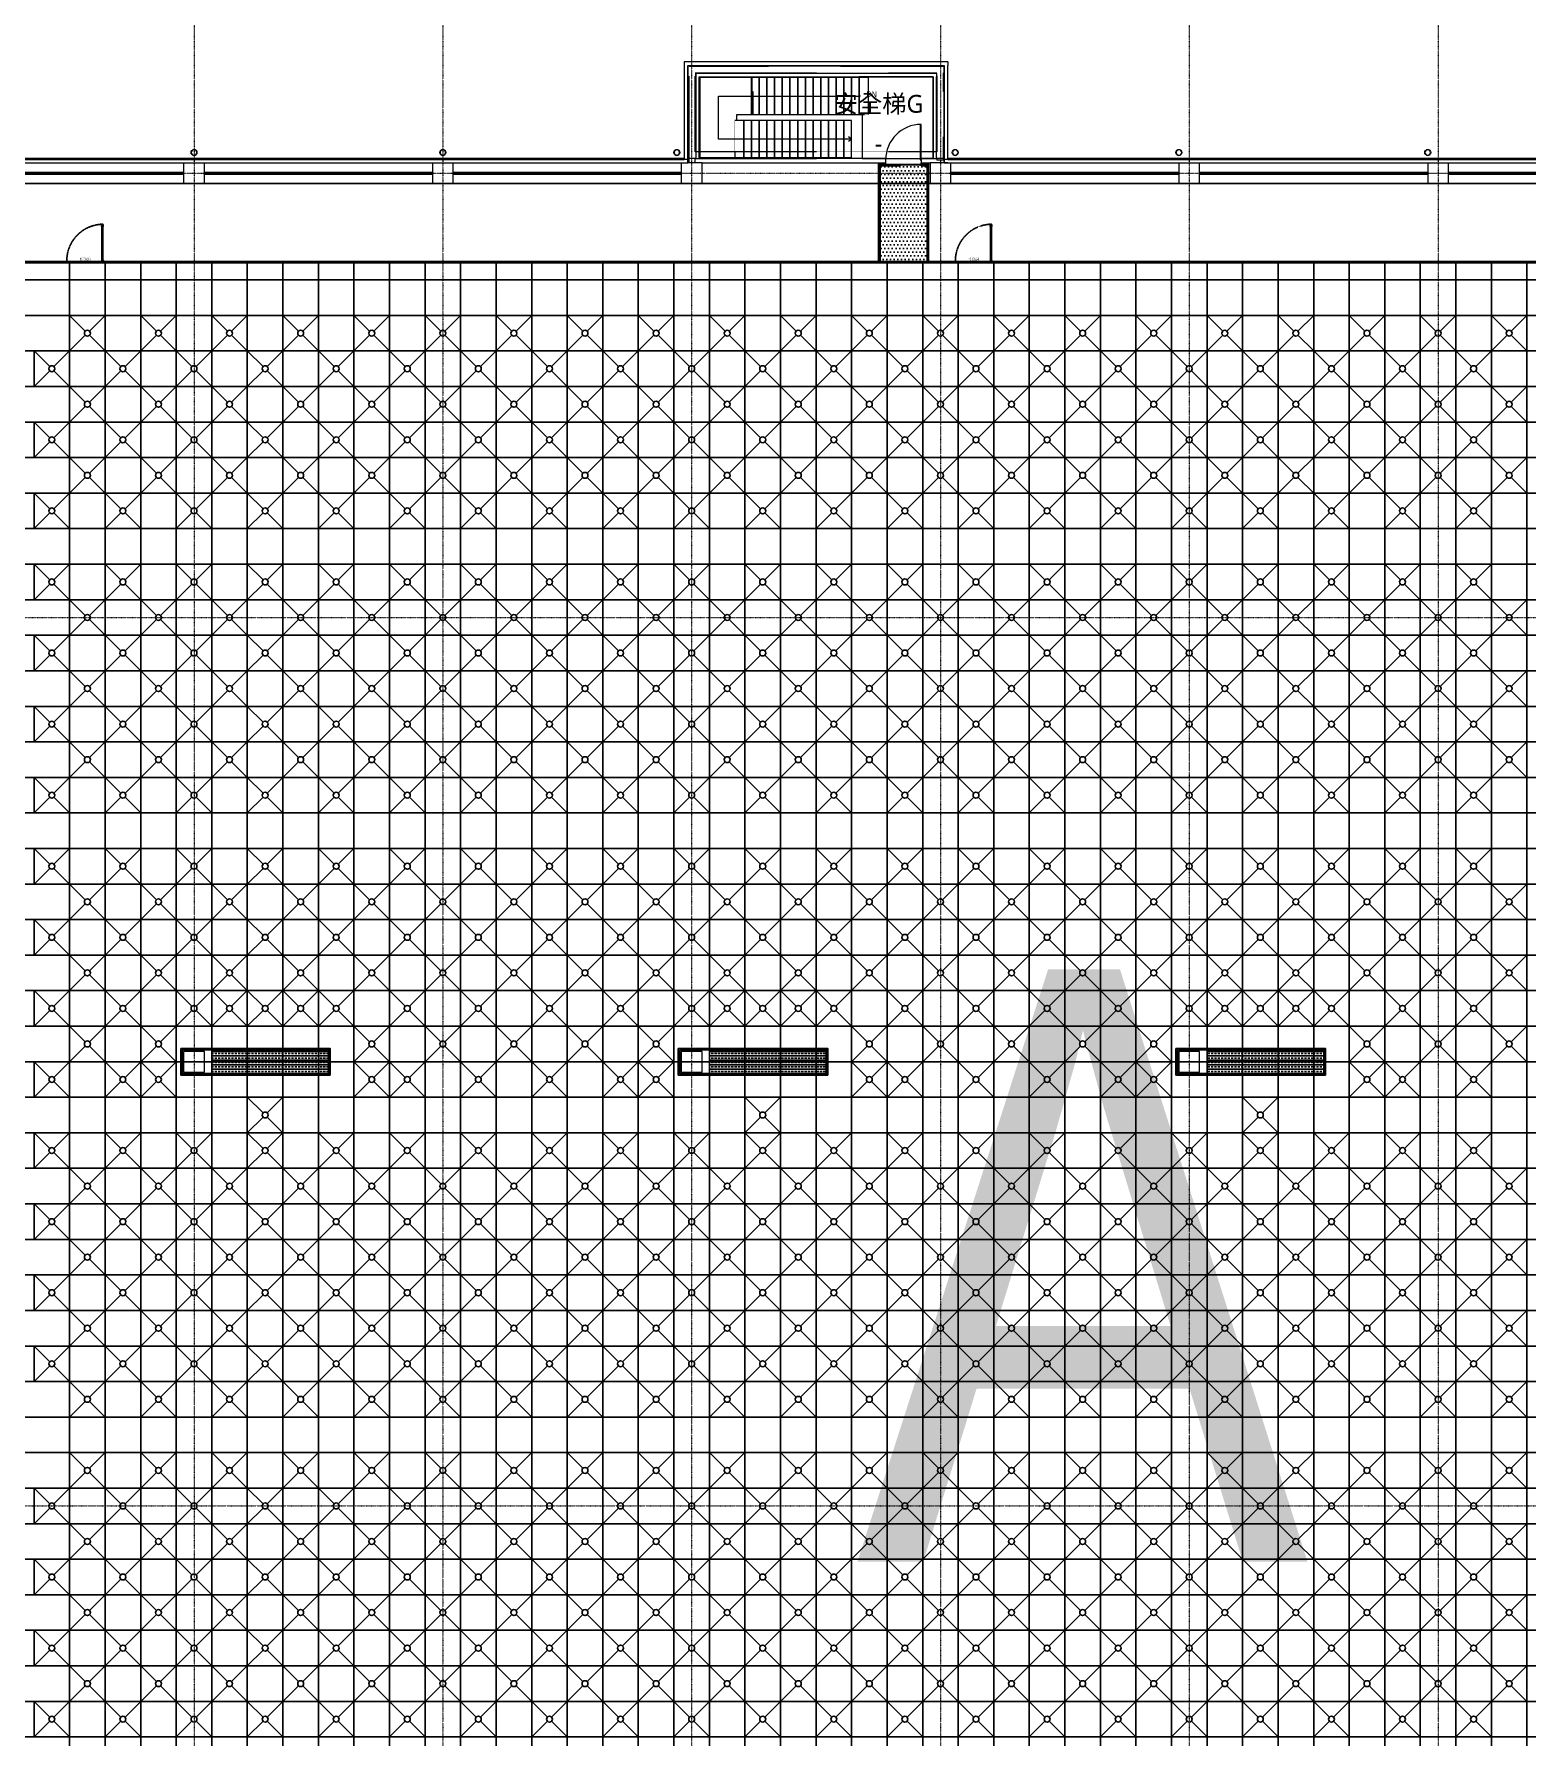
# Model space of a CAD drawing. Extents: x -32000 to 290600, y -111057 to 131250.
# Drawn here: x 46200 to 96600, y 37200 to 94700 of the extents above; entities that cross this region are included whole.
import ezdxf
from ezdxf.enums import TextEntityAlignment as Align

# ---------------------------------------------------------------- set-up
doc = ezdxf.new("R2010")
doc.units = 0
doc.header["$LTSCALE"] = 5
for name, pattern in [('H12PL3$0$JJP_三點線', [0.9, 0.3, -0.15, 0, -0.15, 0, -0.15, 0, -0.15]), ('H12PL3$0$JJP_虛線(退縮線、投影線、地下室範圍、非屬本工程、圖面分區)', [0.45, 0.3, -0.15]), ('XFDP30-200K$0$HIDDEN', [0.3, 0.2, -0.1]), ('XFDP30-200K$0$HIDDEN2', [0.1875, 0.125, -0.0625])]:
    doc.linetypes.add(name, pattern=pattern)
for name, color, linetype in [('H12PL3$0$A-OBJE-MEP', 252, 'Continuous'), ('H12PL3$0$A-STRS', 252, 'Continuous'), ('H12PL3$0$A-TEXT', 252, 'Continuous'), ('H12PL3$0$A-WALL-EX', 252, 'Continuous'), ('H12PL3$0$A-WALL-IN', 252, 'Continuous'), ('H12PL3$0$A-ZONE', 252, 'Continuous'), ('H12PL3$0$Door', 252, 'Continuous'), ('H12PL3$0$S-COL', 252, 'Continuous'), ('H12PL3$0$S-GRID', 252, 'Continuous'), ('H12PL3$0$S-SLAB-SHOW', 252, 'Continuous'), ('H12PL3$0$S-WALL', 252, 'Continuous'), ('XFDC30-200K$0$A-C-4500 (200K)', 139, 'Continuous'), ('XFDH30-200K$0$A-DR (200k)', 124, 'Continuous'), ('XFDH30-200K$0$A-FFU-1200x1200_(200k)', 140, 'Continuous'), ('XFDP30-200K$0$A-Ceiling (200K)', 9, 'Continuous'), ('XFDP30-200K$0$A-Door (200K)', 2, 'Continuous'), ('XFDP30-200K$0$A-Partition-Col (200K)', 1, 'Continuous'), ('XFDP30-200K$0$A-W-P1S (200K)', 2, 'Continuous'), ('XFDP30-200K$0$A-W-R1 (Rockwool) (200K)', 2, 'Continuous')]:
    doc.layers.add(name, color=color, linetype=linetype)
doc.layers.add('XFDC30-200K$0$A-Area (200K)', color=171, linetype='Continuous', plot=False)
doc.layers.add('XFDP30-200K$0$A-Area (200K)', color=7, linetype='Continuous', plot=False)
doc.styles.add('DEF', font='ArialNova-Light.ttf')
doc.styles.add('H12PL3$0$Standard', font='', dxfattribs={"width": 0.8})
doc.styles.add('XFDP30-200K$0$AA-TXT', font='isocp.shx', dxfattribs={"width": 0.8, "bigfont": 'china.shx'})
doc.styles.get('H12PL3$0$Standard').set_extended_font_data('Microsoft JhengHei')

# ---------------------------------------------------------------- blocks, each defined once
blk = doc.blocks.new('XFDP30-200K$0$TP1-50-Partition_Col-side')
blk.add_lwpolyline([(-2.5, -4), (-2.5, -3.9), (-2.6, -3.9), (-2.5, -3), (-2.5, -0.3), (-2.4, -0.2), (-0.7, -0.2), (-0.5, -0.2), (-0.1, -0.2), (0, -0.2), (0, -0.2), (0.5, -0.2), (0.6, -0.2), (2.4, -0.2), (2.5, -0.3), (2.5, -3), (2.6, -3.9), (2.5, -3.9), (2.5, -4), (2.7, -4), (2.7, 0), (-2.7, 0), (-2.7, -4)], close=True)
for points in [[(-1.6, -2.1), (-2.3, -2.1, 0.414213), (-2.4, -2.2), (-2.4, -3.6), (-2.5, -3.6), (-2.5, -2.2, -0.414213), (-2.3, -2), (-1.6, -2), (-1.6, -2.1)], [(1.6, -2.1), (2.3, -2.1, -0.414213), (2.4, -2.2), (2.4, -3.6), (2.5, -3.6), (2.5, -2.2, 0.414213), (2.3, -2), (1.6, -2), (1.6, -2.1)]]:
    blk.add_lwpolyline(points, format="xyb")
blk.add_lwpolyline([(2.2, -3.6), (-2.2, -3.6, -0.414214), (-2.3, -3.5), (-2.3, -2.6, -0.414214), (-2.2, -2.5), (-1.3, -2.5, 0.414214), (-1.1, -2.3), (-1.1, -2.2, 0.414214), (-1.3, -2.1), (-1.9, -2.1), (-1.9, -2.1), (-1.3, -2.1, -0.414214), (-1.2, -2.2), (-1.2, -2.3, -0.414214), (-1.3, -2.4), (-2.2, -2.4, 0.414214), (-2.4, -2.6), (-2.4, -3.5, 0.414214), (-2.2, -3.6), (2.2, -3.6, 0.414214), (2.4, -3.5), (2.4, -2.6, 0.414214), (2.2, -2.4), (1.3, -2.4, -0.414214), (1.2, -2.3), (1.2, -2.2, -0.414214), (1.3, -2.1), (1.9, -2.1), (1.9, -2.1), (1.3, -2.1, 0.414214), (1.1, -2.2), (1.1, -2.3, 0.414214), (1.3, -2.5), (2.2, -2.5, -0.414214), (2.3, -2.6), (2.3, -3.5, -0.414214)], format="xyb", close=True)
blk = doc.blocks.new('XFDP30-200K$0$GAD2205')
blk.add_lwpolyline([(0, 1), (0, 1), (-18, 1, -0.414214), (-18, 2), (-18, 3, -0.414214), (-18, 3), (-14, 3, 0.414214), (-13, 4), (-13, 4, 0.414214), (-14, 4), (-18, 4, -0.414214), (-18, 5), (-18, 12, -0.414214), (-18, 12), (-18, 12, 0.414214), (-18, 12), (-18, 14, 0.72636), (-19, 14), (-19, 13, 0.158507), (-19, 13), (-19, 0, 0.414214), (-19, 0), (19, 0, 0.414214), (19, 0), (19, 13, 0.158507), (19, 13), (19, 14, 0.72636), (18, 14), (18, 12, 0.414214), (18, 12, -0.414214), (18, 12), (18, 5, -0.414214), (18, 4), (14, 4, 0.414214), (13, 4), (13, 4, 0.414214), (14, 3), (18, 3, -0.414214), (18, 3), (18, 2, -0.414214), (18, 1), (0, 1)], format="xyb", close=True)
blk = doc.blocks.new('XFDP30-200K$0$Door-S130a')
for p, q in [((8.8, 120.4), (8.8, 125.3)), ((8.8, 125.3), (9.6, 125.3)), ((9.6, 120.4), (8.8, 120.4)), ((9.6, 125.3), (9.6, 120.4))]:
    blk.add_line(p, q)
blk.add_lwpolyline([(4.8, 120.4), (4.8, 125.3), (4, 125.3), (4, 120.4)], close=True)
at = {"ltscale": 5}
for points in [[(8.8, 117.8), (8.8, 127.9), (4.8, 127.9), (4.8, 117.8)], [(5, 117.5), (5, 14.8), (5, 14.8), (5, 117.5)], [(8.6, 14.8), (8.5, 14.8), (8.5, 117.5), (8.6, 117.5)], [(8.8, 4.3), (8.8, 14.4), (4.8, 14.4), (4.8, 4.3)]]:
    blk.add_lwpolyline(points, close=True, dxfattribs=at)
blk.add_lwpolyline([(4.8, 117.9), (4.8, 116.7, 0.158507), (4.9, 116.7), (4.9, 116.5, 0.72636), (5, 116.6), (5, 116.7, 0.414214), (5, 116.7, -0.414214), (4.9, 116.8), (4.9, 117.5, -0.414214), (5, 117.5), (5.4, 117.5, 0.414214), (5.4, 117.5), (5.4, 117.6, 0.414214), (5.4, 117.6), (5, 117.6, -0.414214), (4.9, 117.6), (4.9, 117.8, -0.414214), (5, 117.8), (6.8, 117.8), (6.8, 117.8), (6.8, 117.8), (8.6, 117.8, -0.414214), (8.6, 117.8), (8.6, 117.6, -0.414214), (8.6, 117.6), (8.2, 117.6, 0.414214), (8.1, 117.6), (8.1, 117.5, 0.414214), (8.2, 117.5), (8.6, 117.5, -0.414214), (8.6, 117.5), (8.6, 116.8, -0.414214), (8.6, 116.7), (8.6, 116.7, 0.414214), (8.6, 116.7), (8.6, 116.6, 0.72636), (8.6, 116.5), (8.7, 116.7, 0.158507), (8.7, 116.7), (8.7, 117.9, 0.414214), (8.7, 117.9), (4.9, 117.9, 0.414214)], format="xyb", close=True, dxfattribs=at)
at = {"ltscale": 500}
for points in [[(3.2, -0.6), (3.2, 3.9), (3, 3.9), (3, -0.6)], [(8.5, 4.8), (4, 4.8), (4, 4.6), (8.5, 4.6)]]:
    blk.add_lwpolyline(points, close=True, dxfattribs=at)
at = {"linetype": 'XFDP30-200K$0$HIDDEN', "ltscale": 0.1}
blk.add_arc((3.4, 4.4), 123.6, 0, 86.75942, dxfattribs=at)
at = {"ltscale": 500, "extrusion": (0, 0, -1)}
blk.add_ellipse((3.4, 4.4), major_axis=(-0.495, 0.495), ratio=1, start_param=5.497787, end_param=11.780972, dxfattribs=at)
at = {"ltscale": 5, "xscale": 0.1000000000058208, "yscale": 0.1000000000058208, "zscale": 0.1000000000058208}
blk.add_blockref('XFDP30-200K$0$GAD2205', (6.8, 14.3), dxfattribs=at)
at = {"color": 9, "style": 'XFDP30-200K$0$AA-TXT', "width": 0.45}
blk.add_attdef('130X240', text='', height=10, dxfattribs=at).set_placement((65, 10), align=Align.MIDDLE_CENTER)
blk = doc.blocks.new('XFDP30-200K')
at = {"layer": 'XFDP30-200K$0$A-Ceiling (200K)'}
h = blk.add_hatch(dxfattribs=at)
h.set_pattern_fill('DOTS', color=256, scale=2000)
h.set_pattern_definition([(0, (-29200, -23788.11), (62.5, 125), [0, -125])])
h.paths.add_polyline_path([(76350, 90300), (76350, 86975), (74760, 86975), (74760, 90300)])
at = {"layer": 'XFDP30-200K$0$A-Area (200K)'}
blk.add_lwpolyline([(174600, 89650), (43650, 89650), (43650, 85450), (18450, 85450), (18450, 60390), (23000, 60390), (23000, 55815), (18449, 55815), (18449, 350), (127550, 350), (127550, -2100), (150850, -2100), (150850, 350), (174600, 350)], close=True, dxfattribs=at)
at = {"layer": 'XFDP30-200K$0$A-Ceiling (200K)'}
blk.add_lwpolyline([(76350, 90300), (76350, 86975), (74760, 86975), (74760, 90300)], close=True, dxfattribs=at)
at = {"layer": 'XFDP30-200K$0$A-W-P1S (200K)'}
for p, q in [((74710, 90350, 0), (74710, 87025, 0)), ((74760, 90350, 0), (74760, 87025, 0)), ((74900, 90300), (74760, 90300, 0)), ((74900, 90350), (74900, 90300)), ((74950, 90350), (74950, 90250)), ((76150, 90350), (76150, 90250)), ((76200, 90350), (76200, 90300)), ((76200, 90300), (76350, 90300)), ((76350, 90350, 0), (76350, 87025, 0)), ((76400, 90350, 0), (76400, 87025, 0)), ((74950, 90250), (74760, 90250, 0)), ((76150, 90250), (76350, 90250)), ((43775, 87025), (174600, 87025)), ((43825, 86975), (174600, 86975))]:
    blk.add_line(p, q, dxfattribs=at)
at = {"layer": 'XFDP30-200K$0$A-W-P1S (200K)', "linetype": 'XFDP30-200K$0$HIDDEN2'}
for p, q in [((74950, 90300), (76150, 90300)), ((74950, 90250), (76150, 90250))]:
    blk.add_line(p, q, dxfattribs=at)
at = {"layer": 'XFDP30-200K$0$A-W-P1S (200K)'}
for points in [[(51150, 60450), (56194, 60450), (56194, 59550), (51150, 59550)], [(51200, 60400), (56144, 60400), (56144, 59600), (51200, 59600)], [(67950, 60450), (72994, 60450), (72994, 59550), (67950, 59550)], [(68000, 60400), (72944, 60400), (72944, 59600), (68000, 59600)], [(84750, 60450), (89798, 60450), (89798, 59550), (84750, 59550)], [(84800, 60400), (89748, 60400), (89748, 59600), (84800, 59600)]]:
    blk.add_lwpolyline(points, close=True, dxfattribs=at)
at = {"layer": 'XFDP30-200K$0$A-W-R1 (Rockwool) (200K)'}
for p, q in [((51250, 90025, 0), (43550, 90025, 0)), ((51250, 89975, 0), (43550, 89975, 0)), ((51950, 90025, 0), (59650, 90025, 0)), ((51950, 89975, 0), (59650, 89975, 0)), ((68050, 90025, 0), (60350, 90025, 0)), ((68050, 89975, 0), (60350, 89975, 0)), ((77150, 90025, 0), (84850, 90025, 0)), ((77150, 89975, 0), (84850, 89975, 0)), ((93250, 90025, 0), (85550, 90025, 0)), ((93250, 89975, 0), (85550, 89975, 0)), ((93950, 90025, 0), (101650, 90025, 0)), ((93950, 89975, 0), (101650, 89975, 0))]:
    blk.add_line(p, q, dxfattribs=at)
at = {"layer": 'XFDP30-200K$0$A-Door (200K)'}
ref = blk.add_blockref('XFDP30-200K$0$Door-S130a', (48575, 87000, 0), dxfattribs=dict(at, xscale=-10, yscale=10, zscale=10))
ref.add_attrib('130X240', 'MS_130x240', dxfattribs={"layer": '0', "color": 9, "height": 100, "style": 'XFDP30-200K$0$AA-TXT', "width": 0.45}).set_placement((47925, 87100, 0), align=Align.MIDDLE_CENTER)
ref = blk.add_blockref('XFDP30-200K$0$Door-S130a', (78575, 87000), dxfattribs=dict(at, xscale=-10, yscale=10, zscale=10))
ref.add_attrib('130X240', 'MS_130x240', dxfattribs={"layer": '0', "color": 9, "height": 100, "style": 'XFDP30-200K$0$AA-TXT', "width": 0.45}).set_placement((77925, 87100), align=Align.MIDDLE_CENTER)
at = {"layer": 'XFDP30-200K$0$A-Partition-Col (200K)', "yscale": 10, "zscale": 10}
for p, xscale, rotation in [((51250, 90000, 0), -10, 270), ((51950, 90000, 0), 10, 90.00000000000001), ((59650, 90000), -10, 270), ((60350, 90000), 10, 90.00000000000001), ((68050, 90000, 0), -10, 270), ((77150, 90000), 10, 90.00000000000001), ((84850, 90000, 0), -10, 270), ((85550, 90000, 0), 10, 90.00000000000001), ((93250, 90000), -10, 270), ((93950, 90000), 10, 90.00000000000001)]:
    blk.add_blockref('XFDP30-200K$0$TP1-50-Partition_Col-side', p, dxfattribs=dict(at, xscale=xscale, rotation=rotation))
blk = doc.blocks.new('H12PL3')
at = {"layer": 'H12PL3$0$A-OBJE-MEP', "lineweight": 0, "flags": 128}
for points in [[(51695, 90700, 1), (51505, 90700, 1)], [(60095, 90700, 1), (59905, 90700, 1)], [(67995, 90700, 1), (67805, 90700, 1)], [(77395, 90700, 1), (77205, 90700, 1)], [(84945, 90700, 1), (84755, 90700, 1)], [(93345, 90700, 1), (93155, 90700, 1)]]:
    blk.add_lwpolyline(points, format="xyb", close=True, dxfattribs=at)
at = {"layer": 'H12PL3$0$A-OBJE-MEP', "lineweight": 0}
for centre in [(51600, 90700), (60000, 90700), (67900, 90700), (77300, 90700), (84850, 90700), (93250, 90700)]:
    blk.add_circle(centre, 100, dxfattribs=at)
at = {"layer": 'H12PL3$0$A-STRS', "lineweight": 0}
for p, q in [((70420, 93230), (68680, 93230)), ((68680, 93230), (68680, 90530)), ((70420, 93230), (68680, 93230)), ((68680, 93230), (68680, 90530)), ((74060, 93230), (70420, 93230)), ((70420, 93230), (70420, 91980)), ((70420, 93230), (70420, 91980)), ((70420, 91980), (70420, 93230)), ((70680, 93230), (70420, 93230)), ((70420, 93230), (70420, 91980)), ((70680, 93230), (70680, 91980)), ((70680, 91980), (70680, 93230)), ((70680, 93230), (70680, 91980)), ((70940, 93230), (70680, 93230)), ((70940, 93230), (70940, 91980)), ((70940, 91980), (70940, 93230)), ((70940, 93230), (70940, 91980)), ((71200, 93230), (70940, 93230)), ((71200, 93230), (71200, 91980)), ((71200, 91980), (71200, 93230)), ((71200, 93230), (71200, 91980)), ((71460, 93230), (71200, 93230)), ((71460, 93230), (71460, 91980)), ((71460, 91980), (71460, 93230)), ((71460, 93230), (71460, 91980)), ((71720, 93230), (71460, 93230)), ((71720, 93230), (71720, 91980)), ((71720, 91980), (71720, 93230)), ((71720, 93230), (71720, 91980)), ((71980, 93230), (71720, 93230)), ((71980, 93230), (71980, 91980)), ((71980, 91980), (71980, 93230)), ((71980, 93230), (71980, 91980)), ((72240, 93230), (71980, 93230)), ((72240, 93230), (72240, 91980)), ((72240, 91980), (72240, 93230)), ((72240, 93230), (72240, 91980)), ((72500, 93230), (72240, 93230)), ((72500, 93230), (72500, 91980)), ((72500, 91980), (72500, 93230)), ((72500, 93230), (72500, 91980)), ((72760, 93230), (72500, 93230)), ((72760, 93230), (72760, 91980)), ((72760, 91980), (72760, 93230)), ((72760, 93230), (72760, 91980)), ((73020, 93230), (72760, 93230)), ((73020, 93230), (73020, 91980)), ((73020, 91980), (73020, 93230)), ((73020, 93230), (73020, 91980)), ((73280, 93230), (73020, 93230)), ((73280, 93230), (73280, 91980)), ((73280, 91980), (73280, 93230)), ((73280, 93230), (73280, 91980)), ((73540, 93230), (73280, 93230)), ((73540, 93230), (73540, 91980)), ((73540, 91980), (73540, 93230)), ((73540, 93230), (73540, 91980)), ((73800, 93230), (73540, 93230)), ((73800, 93230), (73800, 91980)), ((73800, 91980), (73800, 93230)), ((73800, 93230), (73800, 91980)), ((74060, 93230), (73800, 93230)), ((74060, 93230), (74060, 91980)), ((74060, 91980), (74060, 93230)), ((69305, 91155), (69305, 92605)), ((69305, 92605), (70420, 92605)), ((70420, 92605), (73800, 92605)), ((73800, 92605), (74060, 92605)), ((69930, 91780), (69930, 91980)), ((69930, 91980), (70420, 91980)), ((69930, 91980), (70420, 91980)), ((69930, 91780), (69930, 91980)), ((70160, 91780), (69930, 91780)), ((70160, 91780), (69930, 91780)), ((73800, 91780), (70160, 91780)), ((70160, 90530), (70160, 91780)), ((70160, 90530), (70160, 91780)), ((70160, 90530), (70160, 91780)), ((70420, 91780), (70160, 91780)), ((70160, 91780), (70160, 90530)), ((70160, 90530), (70160, 91780)), ((70420, 91980), (74060, 91980)), ((70420, 91980), (70680, 91980)), ((70420, 90530), (70420, 91780)), ((70680, 91780), (70420, 91780)), ((70420, 91780), (70420, 90530)), ((70420, 90530), (70420, 91780)), ((70680, 91980), (70940, 91980)), ((70680, 90530), (70680, 91780)), ((70940, 91780), (70680, 91780)), ((70680, 91780), (70680, 90530)), ((70680, 90530), (70680, 91780)), ((70940, 91980), (71200, 91980)), ((70940, 90530), (70940, 91780)), ((71200, 91780), (70940, 91780)), ((70940, 91780), (70940, 90530)), ((70940, 90530), (70940, 91780)), ((71200, 91980), (71460, 91980)), ((71200, 90530), (71200, 91780)), ((71460, 91780), (71200, 91780)), ((71200, 91780), (71200, 90530)), ((71200, 90530), (71200, 91780)), ((71460, 91980), (71720, 91980)), ((71460, 90530), (71460, 91780)), ((71720, 91780), (71460, 91780)), ((71460, 91780), (71460, 90530)), ((71460, 90530), (71460, 91780)), ((71720, 91980), (71980, 91980)), ((71720, 90530), (71720, 91780)), ((71980, 91780), (71720, 91780)), ((71720, 91780), (71720, 90530)), ((71720, 90530), (71720, 91780)), ((71980, 91980), (72240, 91980)), ((71980, 90530), (71980, 91780)), ((72240, 91780), (71980, 91780)), ((71980, 91780), (71980, 90530)), ((71980, 90530), (71980, 91780)), ((72240, 91980), (72500, 91980)), ((72240, 90530), (72240, 91780)), ((72500, 91780), (72240, 91780)), ((72240, 91780), (72240, 90530)), ((72240, 90530), (72240, 91780)), ((72500, 91980), (72760, 91980)), ((72500, 90530), (72500, 91780)), ((72760, 91780), (72500, 91780)), ((72500, 91780), (72500, 90530)), ((72500, 90530), (72500, 91780)), ((72760, 91980), (73020, 91980)), ((72760, 90530), (72760, 91780)), ((73020, 91780), (72760, 91780)), ((72760, 91780), (72760, 90530)), ((72760, 90530), (72760, 91780)), ((73020, 91980), (73280, 91980)), ((73020, 90530), (73020, 91780)), ((73280, 91780), (73020, 91780)), ((73020, 91780), (73020, 90530)), ((73020, 90530), (73020, 91780)), ((73280, 91980), (73540, 91980)), ((73280, 90530), (73280, 91780)), ((73540, 91780), (73280, 91780)), ((73280, 91780), (73280, 90530)), ((73280, 90530), (73280, 91780)), ((73540, 91980), (73800, 91980)), ((73540, 90530), (73540, 91780)), ((73800, 91780), (73540, 91780)), ((73540, 91780), (73540, 90530)), ((73540, 90530), (73540, 91780)), ((73800, 91980), (74060, 91980)), ((73800, 90530), (73800, 91780)), ((73800, 90530), (73800, 91780)), ((70160, 91155), (69305, 91155)), ((73540, 91155), (70160, 91155)), ((73800, 91155), (73540, 91155)), ((73800, 91155), (73700, 91230)), ((73700, 91080), (73800, 91155)), ((68680, 90530), (69853.32, 90530)), ((68680, 90530), (70160, 90530)), ((69853.32, 90530), (70160, 90530)), ((70160, 90530), (73800, 90530)), ((70160, 90530), (70420, 90530)), ((70420, 90530), (70680, 90530)), ((70680, 90530), (70940, 90530)), ((70940, 90530), (71200, 90530)), ((71200, 90530), (71460, 90530)), ((71460, 90530), (71720, 90530)), ((71720, 90530), (71980, 90530)), ((71980, 90530), (72240, 90530)), ((72240, 90530), (72500, 90530)), ((72500, 90530), (72760, 90530)), ((72760, 90530), (73020, 90530)), ((73020, 90530), (73280, 90530)), ((73280, 90530), (73540, 90530)), ((73540, 90530), (73800, 90530))]:
    blk.add_line(p, q, dxfattribs=at)
at = {"layer": 'H12PL3$0$A-STRS', "linetype": 'H12PL3$0$JJP_虛線(退縮線、投影線、地下室範圍、非屬本工程、圖面分區)', "lineweight": 0}
for p, q in [((70466.68, 93230), (70466.68, 91980)), ((74366.68, 93230), (74060, 93230)), ((74366.68, 91980), (74366.68, 93230)), ((69930, 91780), (69853.32, 91780)), ((69853.32, 91780), (69853.32, 90530)), ((73535.65, 91780), (73535.65, 90530)), ((74060, 91980), (74366.68, 91980))]:
    blk.add_line(p, q, dxfattribs=at)
at = {"layer": 'H12PL3$0$A-STRS', "lineweight": 0, "flags": 128}
blk.add_lwpolyline([(74060, 92630, 1), (74060, 92580, 1)], format="xyb", close=True, dxfattribs=at)
at = {"layer": 'H12PL3$0$A-WALL-EX', "lineweight": 0}
for p, q in [((18000, 90465), (68150, 90465)), ((68270, 90465), (68150, 90465)), ((68270, 90465), (68150, 90465)), ((68150, 90350), (68270, 90350)), ((68150, 90350), (68270, 90350)), ((68270, 90350), (68270, 90465)), ((77050, 90465), (76930, 90465)), ((76930, 90465), (76930, 90350)), ((77050, 90465), (76930, 90465)), ((76930, 90350), (77050, 90350)), ((76930, 90350), (77050, 90350)), ((77050, 90465), (126700, 90465))]:
    blk.add_line(p, q, dxfattribs=at)
at = {"layer": 'H12PL3$0$A-WALL-EX', "lineweight": 0, "flags": 128}
for points in [[(68150, 93760), (68150, 93640)], [(77050, 93760), (68150, 93760)], [(77050, 93760), (77050, 93640)], [(68150, 93640), (68150, 90465)], [(68270, 90350), (68270, 93640)], [(68270, 93640), (76930, 93640)], [(76930, 93640), (76930, 90350)], [(77050, 90465), (77050, 93640)], [(17965, 90350), (68150, 90350)], [(18000, 90500), (68150, 90500)], [(18000, 90500), (68150, 90500)], [(18000, 90500), (68150, 90500)], [(18000, 90500), (68150, 90500)], [(18000, 90500), (68150, 90500)], [(68150, 90500), (18000, 90500)], [(68150, 90500), (68150, 90465)], [(68150, 90350), (68270, 90350)], [(77050, 90350), (76930, 90350)], [(77050, 90500), (126700, 90500)], [(77050, 90500), (126700, 90500)], [(77050, 90500), (126700, 90500)], [(77050, 90500), (126700, 90500)], [(77050, 90500), (126700, 90500)], [(126700, 90500), (77050, 90500)], [(77050, 90500), (77050, 90465)], [(77050, 90350), (126850, 90350)]]:
    blk.add_lwpolyline(points, dxfattribs=at)
at = {"layer": 'H12PL3$0$A-WALL-IN', "lineweight": 0}
for p, q in [((74950, 90500), (74950, 90350)), ((76150, 90500), (76150, 90350))]:
    blk.add_line(p, q, dxfattribs=at)
at = {"layer": 'H12PL3$0$A-WALL-IN', "lineweight": 0, "flags": 128}
for points in [[(68537, 93372.5), (68537, 90500)], [(68650, 93372.5), (68537, 93372.5)], [(76663, 93372.5), (68650, 93372.5)], [(68650, 93259.5), (76550, 93259.5)], [(68650, 90500), (68650, 93259.5)], [(76550, 93259.5), (76550, 90500)], [(76663, 93372.5), (76663, 93259.5)], [(76663, 90500), (76663, 93259.5)], [(68537, 90500), (68270, 90500)], [(68270, 90500), (68270, 90350)], [(74950, 90500), (68650, 90500)], [(68750, 90350), (74950, 90350)], [(76550, 90500), (76150, 90500)], [(76150, 90350), (76450, 90350)], [(76930, 90500), (76663, 90500)], [(76930, 90350), (76930, 90500)]]:
    blk.add_lwpolyline(points, dxfattribs=at)
at = {"layer": 'H12PL3$0$Door', "lineweight": 0}
for p, q in [((76150, 91650), (76120, 91650)), ((76120, 91650), (76120, 90450)), ((76150, 90450), (76150, 91650)), ((74950, 90450), (74950, 90350)), ((76120, 90450), (76150, 90450)), ((76150, 90450), (76150, 90350))]:
    blk.add_line(p, q, dxfattribs=at)
blk.add_arc((76150, 90450), 1200, 90, 180, dxfattribs=at)
at = {"layer": 'H12PL3$0$S-COL', "lineweight": 0, "flags": 128}
for points in [[(51250, 90350), (51250, 89650), (51950, 89650), (51950, 90350)], [(59650, 90350), (59650, 89650), (60350, 89650), (60350, 90350)], [(68050, 90350), (68050, 89650), (68750, 89650), (68750, 90350), (68270, 90350)], [(76930, 90350), (76450, 90350), (76450, 89650), (77150, 89650), (77150, 90350)], [(84850, 90350), (84850, 89650), (85550, 89650), (85550, 90350)], [(93250, 90350), (93250, 89650), (93950, 89650), (93950, 90350)]]:
    blk.add_lwpolyline(points, dxfattribs=at)
for points in [[(51250, 59650), (51950, 59650), (51950, 60350), (51250, 60350)], [(68050, 59650), (68750, 59650), (68750, 60350), (68050, 60350)], [(84850, 59650), (85550, 59650), (85550, 60350), (84850, 60350)]]:
    blk.add_lwpolyline(points, close=True, dxfattribs=at)
at = {"layer": 'H12PL3$0$S-GRID', "linetype": 'H12PL3$0$JJP_三點線', "lineweight": 0}
for p, q in [((51600, 128250), (51600, -28000)), ((60000, 128250), (60000, -28000)), ((68400, 128250), (68400, -28000)), ((76800, 128250), (76800, -28000)), ((85200, 128250), (85200, -28000)), ((93600, 128250), (93600, -28000)), ((-29000, 90000), (289600, 90000)), ((-29000, 75000), (289600, 75000)), ((-29000, 60000), (289600, 60000)), ((-29000, 45000), (289600, 45000))]:
    blk.add_line(p, q, dxfattribs=at)
at = {"layer": 'H12PL3$0$S-SLAB-SHOW', "lineweight": 0, "flags": 128}
blk.add_lwpolyline([(74160, 90500), (76550, 90500), (76550, 93260), (74060, 93260), (74060, 91980), (74160, 91980)], close=True, dxfattribs=at)
at = {"layer": 'H12PL3$0$S-WALL', "linetype": 'H12PL3$0$JJP_虛線(退縮線、投影線、地下室範圍、非屬本工程、圖面分區)', "lineweight": 0, "flags": 128}
for points in [[(68300, 93610), (68300, 93390)], [(76900, 93610), (68300, 93610)], [(68300, 93390), (68300, 90350)], [(68520, 90720), (68520, 93390)], [(68520, 93390), (76680, 93390)], [(76680, 93390), (76680, 90720)], [(76900, 93610), (76900, 93390)], [(76900, 90440), (76900, 93390)], [(76680, 90720), (68520, 90720)], [(68520, 90500), (76680, 90500)], [(68520, 90350), (68520, 90500)], [(76680, 90500), (76680, 90440)], [(76900, 90440), (76680, 90440)]]:
    blk.add_lwpolyline(points, dxfattribs=at)
blk.add_blockref('XFDP30-200K', (0, 0))
at = {"layer": 'H12PL3$0$A-TEXT', "linetype": 'Continuous', "lineweight": 0, "insert": (74291.89, 92668.3), "char_height": 200, "attachment_point": 4, "style": 'H12PL3$0$Standard'}
blk.add_mtext('\\A1;DN', dxfattribs=at)
at = {"layer": 'H12PL3$0$A-ZONE', "style": 'H12PL3$0$Standard'}
for s, p in [('安全梯G', (74710.41, 92644.99)), ('-', (74710.41, 91303.1))]:
    blk.add_text(s, height=600, dxfattribs=at).set_placement(p, align=Align.TOP_CENTER)
blk = doc.blocks.new('XFDH30-200K$0$FFU-1212')
for p, q in [((0, 120), (52.9, 67.1)), ((67.1, 67.1), (120, 120)), ((0, 0), (52.9, 52.9)), ((67.1, 52.9), (120, 0))]:
    blk.add_line(p, q)
blk.add_lwpolyline([(0, 0), (120, 0), (120, 120), (0, 120)], close=True)
blk.add_circle((60, 60), 10)
blk = doc.blocks.new('*U209')
h = blk.add_hatch()
h.set_pattern_fill('ANSI33', color=256, scale=60, angle=135, style=0)
h.set_pattern_definition([(180, (70, 35), (-3e-15, -15), []), (180, (62.5, 42.5), (-3e-15, -15), [7.5, -3.75])])
h.paths.add_polyline_path([(0, 85), (0, 0), (120, 0), (120, 80), (120, 80), (120, 85)])
blk.add_lwpolyline([(0, 85), (0, 0), (120, 0), (120, 80), (120, 80), (120, 85), (0, 85)])
blk = doc.blocks.new('*U210')
h = blk.add_hatch()
h.set_pattern_fill('ANSI33', color=256, scale=60, angle=135, style=0)
h.set_pattern_definition([(180, (-13.5, 35), (-3e-15, -15), []), (180, (-21, 42.5), (-3e-15, -15), [7.5, -3.75])])
h.paths.add_polyline_path([(0, 85), (0, 0), (36.5, 0), (36.5, 80), (36.5, 80), (36.5, 85)])
blk.add_lwpolyline([(0, 85), (0, 0), (36.5, 0), (36.5, 80), (36.5, 80), (36.5, 85), (0, 85)])
blk = doc.blocks.new('XFDH30-200K')
at = {"layer": 'XFDH30-200K$0$A-DR (200k)', "xscale": 10, "yscale": 10, "zscale": 10}
for name, p in [('*U209', (52200, 59575)), ('*U209', (53400, 59575)), ('*U209', (54600, 59575)), ('*U210', (55800, 59575)), ('*U209', (69000, 59575)), ('*U209', (70200, 59575)), ('*U209', (71400, 59575)), ('*U210', (72600, 59575)), ('*U209', (85800, 59575)), ('*U209', (87000, 59575)), ('*U209', (88200, 59575)), ('*U210', (89400, 59575))]:
    blk.add_blockref(name, p, dxfattribs=at)
at = {"layer": 'XFDH30-200K$0$A-FFU-1200x1200_(200k)', "xscale": 10, "yscale": 10, "zscale": 10, "rotation": 90.00000000000001}
for p in [(48600, 84000, 0), (51000, 84000, 0), (53400, 84000, 0), (55800, 84000, 0), (58200, 84000, 0), (60600, 84000, 0), (63000, 84000, 0), (65400, 84000, 0), (67800, 84000, 0), (70200, 84000, 0), (72600, 84000, 0), (75000, 84000, 0), (77400, 84000, 0), (79800, 84000, 0), (82200, 84000, 0), (84600, 84000, 0), (87000, 84000, 0), (89400, 84000, 0), (91800, 84000, 0), (94200, 84000, 0), (96600, 84000, 0), (47400, 82800, 0), (49800, 82800, 0), (52200, 82800, 0), (54600, 82800, 0), (57000, 82800, 0), (59400, 82800, 0), (61800, 82800, 0), (64200, 82800, 0), (66600, 82800, 0), (69000, 82800, 0), (71400, 82800, 0), (73800, 82800, 0), (76200, 82800, 0), (78600, 82800, 0), (81000, 82800, 0), (83400, 82800, 0), (85800, 82800, 0), (88200, 82800, 0), (90600, 82800, 0), (93000, 82800, 0), (95400, 82800, 0), (48600, 81600, 0), (51000, 81600, 0), (53400, 81600, 0), (55800, 81600, 0), (58200, 81600, 0), (60600, 81600, 0), (63000, 81600, 0), (65400, 81600, 0), (67800, 81600, 0), (70200, 81600, 0), (72600, 81600, 0), (75000, 81600, 0), (77400, 81600, 0), (79800, 81600, 0), (82200, 81600, 0), (84600, 81600, 0), (87000, 81600, 0), (89400, 81600, 0), (91800, 81600, 0), (94200, 81600, 0), (96600, 81600, 0), (47400, 80400, 0), (49800, 80400, 0), (52200, 80400, 0), (54600, 80400, 0), (57000, 80400, 0), (59400, 80400, 0), (61800, 80400, 0), (64200, 80400, 0), (66600, 80400, 0), (69000, 80400, 0), (71400, 80400, 0), (73800, 80400, 0), (76200, 80400, 0), (78600, 80400, 0), (81000, 80400, 0), (83400, 80400, 0), (85800, 80400, 0), (88200, 80400, 0), (90600, 80400, 0), (93000, 80400, 0), (95400, 80400, 0), (48600, 79200, 0), (51000, 79200, 0), (53400, 79200, 0), (55800, 79200, 0), (58200, 79200, 0), (60600, 79200, 0), (63000, 79200, 0), (65400, 79200, 0), (67800, 79200, 0), (70200, 79200, 0), (72600, 79200, 0), (75000, 79200, 0), (77400, 79200, 0), (79800, 79200, 0), (82200, 79200, 0), (84600, 79200, 0), (87000, 79200, 0), (89400, 79200, 0), (91800, 79200, 0), (94200, 79200, 0), (96600, 79200, 0), (47400, 78000, 0), (49800, 78000, 0), (52200, 78000, 0), (54600, 78000, 0), (57000, 78000, 0), (59400, 78000, 0), (61800, 78000, 0), (64200, 78000, 0), (66600, 78000, 0), (69000, 78000, 0), (71400, 78000, 0), (73800, 78000, 0), (76200, 78000, 0), (78600, 78000, 0), (81000, 78000, 0), (83400, 78000, 0), (85800, 78000, 0), (88200, 78000, 0), (90600, 78000, 0), (93000, 78000, 0), (95400, 78000, 0), (47400, 75600, 0), (49800, 75600, 0), (52200, 75600, 0), (54600, 75600, 0), (57000, 75600, 0), (59400, 75600, 0), (61800, 75600, 0), (64200, 75600, 0), (66600, 75600, 0), (69000, 75600, 0), (71400, 75600, 0), (73800, 75600, 0), (76200, 75600, 0), (78600, 75600, 0), (81000, 75600, 0), (83400, 75600, 0), (85800, 75600, 0), (88200, 75600, 0), (90600, 75600, 0), (93000, 75600, 0), (95400, 75600, 0), (48600, 74400, 0), (51000, 74400, 0), (53400, 74400, 0), (55800, 74400, 0), (58200, 74400, 0), (60600, 74400, 0), (63000, 74400, 0), (65400, 74400, 0), (67800, 74400, 0), (70200, 74400, 0), (72600, 74400, 0), (75000, 74400, 0), (77400, 74400, 0), (79800, 74400, 0), (82200, 74400, 0), (84600, 74400, 0), (87000, 74400, 0), (89400, 74400, 0), (91800, 74400, 0), (94200, 74400, 0), (96600, 74400, 0), (47400, 73200, 0), (49800, 73200, 0), (52200, 73200, 0), (54600, 73200, 0), (57000, 73200, 0), (59400, 73200, 0), (61800, 73200, 0), (64200, 73200, 0), (66600, 73200, 0), (69000, 73200, 0), (71400, 73200, 0), (73800, 73200, 0), (76200, 73200, 0), (78600, 73200, 0), (81000, 73200, 0), (83400, 73200, 0), (85800, 73200, 0), (88200, 73200, 0), (90600, 73200, 0), (93000, 73200, 0), (95400, 73200, 0), (48600, 72000, 0), (51000, 72000, 0), (53400, 72000, 0), (55800, 72000, 0), (58200, 72000, 0), (60600, 72000, 0), (63000, 72000, 0), (65400, 72000, 0), (67800, 72000, 0), (70200, 72000, 0), (72600, 72000, 0), (75000, 72000, 0), (77400, 72000, 0), (79800, 72000, 0), (82200, 72000, 0), (84600, 72000, 0), (87000, 72000, 0), (89400, 72000, 0), (91800, 72000, 0), (94200, 72000, 0), (96600, 72000, 0), (47400, 70800, 0), (49800, 70800, 0), (52200, 70800, 0), (54600, 70800, 0), (57000, 70800, 0), (59400, 70800, 0), (61800, 70800, 0), (64200, 70800, 0), (66600, 70800, 0), (69000, 70800, 0), (71400, 70800, 0), (73800, 70800, 0), (76200, 70800, 0), (78600, 70800, 0), (81000, 70800, 0), (83400, 70800, 0), (85800, 70800, 0), (88200, 70800, 0), (90600, 70800, 0), (93000, 70800, 0), (95400, 70800, 0), (48600, 69600, 0), (51000, 69600, 0), (53400, 69600, 0), (55800, 69600, 0), (58200, 69600, 0), (60600, 69600, 0), (63000, 69600, 0), (65400, 69600, 0), (67800, 69600, 0), (70200, 69600, 0), (72600, 69600, 0), (75000, 69600, 0), (77400, 69600, 0), (79800, 69600, 0), (82200, 69600, 0), (84600, 69600, 0), (87000, 69600, 0), (89400, 69600, 0), (91800, 69600, 0), (94200, 69600, 0), (96600, 69600, 0), (47400, 68400, 0), (49800, 68400, 0), (52200, 68400, 0), (54600, 68400, 0), (57000, 68400, 0), (59400, 68400, 0), (61800, 68400, 0), (64200, 68400, 0), (66600, 68400, 0), (69000, 68400, 0), (71400, 68400, 0), (73800, 68400, 0), (76200, 68400, 0), (78600, 68400, 0), (81000, 68400, 0), (83400, 68400, 0), (85800, 68400, 0), (88200, 68400, 0), (90600, 68400, 0), (93000, 68400, 0), (95400, 68400, 0), (47400, 66000, 0), (49800, 66000, 0), (52200, 66000, 0), (54600, 66000, 0), (57000, 66000, 0), (59400, 66000, 0), (61800, 66000, 0), (64200, 66000, 0), (66600, 66000, 0), (69000, 66000, 0), (71400, 66000, 0), (73800, 66000, 0), (76200, 66000, 0), (78600, 66000, 0), (81000, 66000, 0), (83400, 66000, 0), (85800, 66000, 0), (88200, 66000, 0), (90600, 66000, 0), (93000, 66000, 0), (95400, 66000, 0), (48600, 64800, 0), (51000, 64800, 0), (53400, 64800, 0), (55800, 64800, 0), (58200, 64800, 0), (60600, 64800, 0), (63000, 64800, 0), (65400, 64800, 0), (67800, 64800, 0), (70200, 64800, 0), (72600, 64800, 0), (75000, 64800, 0), (77400, 64800, 0), (79800, 64800, 0), (82200, 64800, 0), (84600, 64800, 0), (87000, 64800, 0), (89400, 64800, 0), (91800, 64800, 0), (94200, 64800, 0), (96600, 64800, 0), (47400, 63600, 0), (49800, 63600, 0), (52200, 63600, 0), (54600, 63600, 0), (57000, 63600, 0), (59400, 63600, 0), (61800, 63600, 0), (64200, 63600, 0), (66600, 63600, 0), (69000, 63600, 0), (71400, 63600, 0), (73800, 63600, 0), (76200, 63600, 0), (78600, 63600, 0), (81000, 63600, 0), (83400, 63600, 0), (85800, 63600, 0), (88200, 63600, 0), (90600, 63600, 0), (93000, 63600, 0), (95400, 63600, 0), (48600, 62400, 0), (51000, 62400, 0), (53400, 62400, 0), (55800, 62400, 0), (58200, 62400, 0), (60600, 62400, 0), (63000, 62400, 0), (65400, 62400, 0), (67800, 62400, 0), (70200, 62400, 0), (72600, 62400, 0), (75000, 62400, 0), (77400, 62400, 0), (79800, 62400, 0), (82200, 62400, 0), (84600, 62400, 0), (87000, 62400, 0), (89400, 62400, 0), (91800, 62400, 0), (94200, 62400, 0), (96600, 62400, 0), (47400, 61200, 0), (49800, 61200, 0), (52200, 61200, 0), (53400, 61200, 0), (54600, 61200, 0), (55800, 61200, 0), (57000, 61200, 0), (59400, 61200, 0), (61800, 61200, 0), (64200, 61200, 0), (66600, 61200, 0), (69000, 61200, 0), (70200, 61200, 0), (71400, 61200, 0), (72600, 61200, 0), (73800, 61200, 0), (76200, 61200, 0), (78600, 61200, 0), (81000, 61200, 0), (83400, 61200, 0), (85800, 61200, 0), (87000, 61200, 0), (88200, 61200, 0), (89400, 61200, 0), (90600, 61200, 0), (93000, 61200, 0), (95400, 61200, 0), (48600, 60000, 0), (51000, 60000, 0), (58200, 60000, 0), (60600, 60000, 0), (63000, 60000, 0), (65400, 60000, 0), (67800, 60000, 0), (75000, 60000, 0), (77400, 60000, 0), (79800, 60000, 0), (82200, 60000, 0), (84600, 60000, 0), (91800, 60000, 0), (94200, 60000, 0), (96600, 60000, 0), (47400, 58800, 0), (49800, 58800, 0), (51000, 58800, 0), (58200, 58800, 0), (59400, 58800, 0), (61800, 58800, 0), (64200, 58800, 0), (66600, 58800, 0), (67800, 58800, 0), (75000, 58800, 0), (76200, 58800, 0), (78600, 58800, 0), (81000, 58800, 0), (83400, 58800, 0), (84600, 58800, 0), (91800, 58800, 0), (93000, 58800, 0), (95400, 58800, 0), (54600, 57600, 0), (71400, 57600, 0), (88200, 57600, 0), (47400, 56400, 0), (49800, 56400, 0), (52200, 56400, 0), (54600, 56400, 0), (57000, 56400, 0), (59400, 56400, 0), (61800, 56400, 0), (64200, 56400, 0), (66600, 56400, 0), (69000, 56400, 0), (71400, 56400, 0), (73800, 56400, 0), (76200, 56400, 0), (78600, 56400, 0), (81000, 56400, 0), (83400, 56400, 0), (85800, 56400, 0), (88200, 56400, 0), (90600, 56400, 0), (93000, 56400, 0), (95400, 56400, 0), (48600, 55200, 0), (51000, 55200, 0), (53400, 55200, 0), (55800, 55200, 0), (58200, 55200, 0), (60600, 55200, 0), (63000, 55200, 0), (65400, 55200, 0), (67800, 55200, 0), (70200, 55200, 0), (72600, 55200, 0), (75000, 55200, 0), (77400, 55200, 0), (79800, 55200, 0), (82200, 55200, 0), (84600, 55200, 0), (87000, 55200, 0), (89400, 55200, 0), (91800, 55200, 0), (94200, 55200, 0), (96600, 55200, 0), (47400, 54000, 0), (49800, 54000, 0), (52200, 54000, 0), (54600, 54000, 0), (57000, 54000, 0), (59400, 54000, 0), (61800, 54000, 0), (64200, 54000, 0), (66600, 54000, 0), (69000, 54000, 0), (71400, 54000, 0), (73800, 54000, 0), (76200, 54000, 0), (78600, 54000, 0), (81000, 54000, 0), (83400, 54000, 0), (85800, 54000, 0), (88200, 54000, 0), (90600, 54000, 0), (93000, 54000, 0), (95400, 54000, 0), (48600, 52800, 0), (51000, 52800, 0), (53400, 52800, 0), (55800, 52800, 0), (58200, 52800, 0), (60600, 52800, 0), (63000, 52800, 0), (65400, 52800, 0), (67800, 52800, 0), (70200, 52800, 0), (72600, 52800, 0), (75000, 52800, 0), (77400, 52800, 0), (79800, 52800, 0), (82200, 52800, 0), (84600, 52800, 0), (87000, 52800, 0), (89400, 52800, 0), (91800, 52800, 0), (94200, 52800, 0), (96600, 52800, 0), (47400, 51600, 0), (49800, 51600, 0), (52200, 51600, 0), (54600, 51600, 0), (57000, 51600, 0), (59400, 51600, 0), (61800, 51600, 0), (64200, 51600, 0), (66600, 51600, 0), (69000, 51600, 0), (71400, 51600, 0), (73800, 51600, 0), (76200, 51600, 0), (78600, 51600, 0), (81000, 51600, 0), (83400, 51600, 0), (85800, 51600, 0), (88200, 51600, 0), (90600, 51600, 0), (93000, 51600, 0), (95400, 51600, 0), (48600, 50400, 0), (51000, 50400, 0), (53400, 50400, 0), (55800, 50400, 0), (58200, 50400, 0), (60600, 50400, 0), (63000, 50400, 0), (65400, 50400, 0), (67800, 50400, 0), (70200, 50400, 0), (72600, 50400, 0), (75000, 50400, 0), (77400, 50400, 0), (79800, 50400, 0), (82200, 50400, 0), (84600, 50400, 0), (87000, 50400, 0), (89400, 50400, 0), (91800, 50400, 0), (94200, 50400, 0), (96600, 50400, 0), (47400, 49200, 0), (49800, 49200, 0), (52200, 49200, 0), (54600, 49200, 0), (57000, 49200, 0), (59400, 49200, 0), (61800, 49200, 0), (64200, 49200, 0), (66600, 49200, 0), (69000, 49200, 0), (71400, 49200, 0), (73800, 49200, 0), (76200, 49200, 0), (78600, 49200, 0), (81000, 49200, 0), (83400, 49200, 0), (85800, 49200, 0), (88200, 49200, 0), (90600, 49200, 0), (93000, 49200, 0), (95400, 49200, 0), (48600, 48000, 0), (51000, 48000, 0), (53400, 48000, 0), (55800, 48000, 0), (58200, 48000, 0), (60600, 48000, 0), (63000, 48000, 0), (65400, 48000, 0), (67800, 48000, 0), (70200, 48000, 0), (72600, 48000, 0), (75000, 48000, 0), (77400, 48000, 0), (79800, 48000, 0), (82200, 48000, 0), (84600, 48000, 0), (87000, 48000, 0), (89400, 48000, 0), (91800, 48000, 0), (94200, 48000, 0), (96600, 48000, 0), (48600, 45600, 0), (51000, 45600, 0), (53400, 45600, 0), (55800, 45600, 0), (58200, 45600, 0), (60600, 45600, 0), (63000, 45600, 0), (65400, 45600, 0), (67800, 45600, 0), (70200, 45600, 0), (72600, 45600, 0), (75000, 45600, 0), (77400, 45600, 0), (79800, 45600, 0), (82200, 45600, 0), (84600, 45600, 0), (87000, 45600, 0), (89400, 45600, 0), (91800, 45600, 0), (94200, 45600, 0), (96600, 45600, 0), (47400, 44400, 0), (49800, 44400, 0), (52200, 44400, 0), (54600, 44400, 0), (57000, 44400, 0), (59400, 44400, 0), (61800, 44400, 0), (64200, 44400, 0), (66600, 44400, 0), (69000, 44400, 0), (71400, 44400, 0), (73800, 44400, 0), (76200, 44400, 0), (78600, 44400, 0), (81000, 44400, 0), (83400, 44400, 0), (85800, 44400, 0), (88200, 44400, 0), (90600, 44400, 0), (93000, 44400, 0), (95400, 44400, 0), (48600, 43200, 0), (51000, 43200, 0), (53400, 43200, 0), (55800, 43200, 0), (58200, 43200, 0), (60600, 43200, 0), (63000, 43200, 0), (65400, 43200, 0), (67800, 43200, 0), (70200, 43200, 0), (72600, 43200, 0), (75000, 43200, 0), (77400, 43200, 0), (79800, 43200, 0), (82200, 43200, 0), (84600, 43200, 0), (87000, 43200, 0), (89400, 43200, 0), (91800, 43200, 0), (94200, 43200, 0), (96600, 43200, 0), (47400, 42000, 0), (49800, 42000, 0), (52200, 42000, 0), (54600, 42000, 0), (57000, 42000, 0), (59400, 42000, 0), (61800, 42000, 0), (64200, 42000, 0), (66600, 42000, 0), (69000, 42000, 0), (71400, 42000, 0), (73800, 42000, 0), (76200, 42000, 0), (78600, 42000, 0), (81000, 42000, 0), (83400, 42000, 0), (85800, 42000, 0), (88200, 42000, 0), (90600, 42000, 0), (93000, 42000, 0), (95400, 42000, 0), (48600, 40800, 0), (51000, 40800, 0), (53400, 40800, 0), (55800, 40800, 0), (58200, 40800, 0), (60600, 40800, 0), (63000, 40800, 0), (65400, 40800, 0), (67800, 40800, 0), (70200, 40800, 0), (72600, 40800, 0), (75000, 40800, 0), (77400, 40800, 0), (79800, 40800, 0), (82200, 40800, 0), (84600, 40800, 0), (87000, 40800, 0), (89400, 40800, 0), (91800, 40800, 0), (94200, 40800, 0), (96600, 40800, 0), (47400, 39600, 0), (49800, 39600, 0), (52200, 39600, 0), (54600, 39600, 0), (57000, 39600, 0), (59400, 39600, 0), (61800, 39600, 0), (64200, 39600, 0), (66600, 39600, 0), (69000, 39600, 0), (71400, 39600, 0), (73800, 39600, 0), (76200, 39600, 0), (78600, 39600, 0), (81000, 39600, 0), (83400, 39600, 0), (85800, 39600, 0), (88200, 39600, 0), (90600, 39600, 0), (93000, 39600, 0), (95400, 39600, 0), (48600, 38400, 0), (51000, 38400, 0), (53400, 38400, 0), (55800, 38400, 0), (58200, 38400, 0), (60600, 38400, 0), (63000, 38400, 0), (65400, 38400, 0), (67800, 38400, 0), (70200, 38400, 0), (72600, 38400, 0), (75000, 38400, 0), (77400, 38400, 0), (79800, 38400, 0), (82200, 38400, 0), (84600, 38400, 0), (87000, 38400, 0), (89400, 38400, 0), (91800, 38400, 0), (94200, 38400, 0), (96600, 38400, 0), (47400, 37200, 0), (49800, 37200, 0), (52200, 37200, 0), (54600, 37200, 0), (57000, 37200, 0), (59400, 37200, 0), (61800, 37200, 0), (64200, 37200, 0), (66600, 37200, 0), (69000, 37200, 0), (71400, 37200, 0), (73800, 37200, 0), (76200, 37200, 0), (78600, 37200, 0), (81000, 37200, 0), (83400, 37200, 0), (85800, 37200, 0), (88200, 37200, 0), (90600, 37200, 0), (93000, 37200, 0), (95400, 37200, 0)]:
    blk.add_blockref('XFDH30-200K$0$FFU-1212', p, dxfattribs=at)
blk = doc.blocks.new('XFDC30-200K')
at = {"layer": 'XFDC30-200K$0$A-Area (200K)', "elevation": 0}
blk.add_lwpolyline([(18450, 3000), (166200, 3000), (166200, 13200), (174600, 13200), (174600, 87000), (43650, 87000), (43650, 85450), (18450, 85450), (18450, 60340), (22950, 60340), (22950, 55865), (18449, 55865)], close=True, dxfattribs=at)
at = {"layer": 'XFDC30-200K$0$A-C-4500 (200K)', "ltscale": 0.3}
for p, q in [((43800, 87000), (174600, 87000)), ((47400, 87000), (47400, 2997, 0)), ((48600, 87000), (48600, 2997, 0)), ((49800, 87000), (49800, 2997, 0)), ((51000, 87000), (51000, 2997, 0)), ((52200, 87000), (52200, 2997, 0)), ((53400, 87000), (53400, 2997, 0)), ((54600, 87000), (54600, 2997, 0)), ((55800, 87000), (55800, 2997, 0)), ((57000, 87000), (57000, 2997, 0)), ((58200, 87000), (58200, 2997, 0)), ((59400, 87000), (59400, 2997, 0)), ((60600, 87000), (60600, 2997, 0)), ((61800, 87000), (61800, 2997, 0)), ((63000, 87000), (63000, 2997, 0)), ((64200, 87000), (64200, 2997, 0)), ((65400, 87000), (65400, 2997, 0)), ((66600, 87000), (66600, 2997, 0)), ((67800, 87000), (67800, 2997, 0)), ((69000, 87000), (69000, 2997, 0)), ((70200, 87000), (70200, 2997, 0)), ((71400, 87000), (71400, 2997, 0)), ((72600, 87000), (72600, 2997, 0)), ((73800, 87000), (73800, 2997, 0)), ((75000, 87000), (75000, 2997, 0)), ((76200, 87000), (76200, 2997, 0)), ((77400, 87000), (77400, 2997, 0)), ((78600, 87000), (78600, 2997, 0)), ((79800, 87000), (79800, 2997, 0)), ((81000, 87000), (81000, 2997, 0)), ((82200, 87000), (82200, 2997, 0)), ((83400, 87000), (83400, 2997, 0)), ((84600, 87000), (84600, 2997, 0)), ((85800, 87000), (85800, 2997, 0)), ((87000, 87000), (87000, 2997, 0)), ((88200, 87000), (88200, 2997, 0)), ((89400, 87000), (89400, 2997, 0)), ((90600, 87000), (90600, 2997, 0)), ((91800, 87000), (91800, 2997, 0)), ((93000, 87000), (93000, 2997, 0)), ((94200, 87000), (94200, 2997, 0)), ((95400, 87000), (95400, 2997, 0)), ((96600, 87000), (96600, 3000)), ((43800, 86400), (174600, 86400)), ((18450, 85200), (174600, 85200)), ((18450, 84000), (174600, 84000)), ((18450, 82800), (174600, 82800)), ((18450, 81600), (174600, 81600)), ((18450, 80400), (174600, 80400)), ((18450, 79200), (174600, 79200)), ((18450, 78000), (174600, 78000)), ((18450, 76800), (174600, 76800)), ((18450, 75600), (174600, 75600)), ((18450, 74400), (174600, 74400)), ((18450, 73200), (174600, 73200)), ((18450, 72000), (174600, 72000)), ((18450, 70800), (174600, 70800)), ((18450, 69600), (174600, 69600)), ((18450, 68400), (174600, 68400)), ((18450, 67200), (174600, 67200)), ((18450, 66000), (174600, 66000)), ((18450, 64800), (174600, 64800)), ((18450, 63600), (174600, 63600)), ((18450, 62400), (174600, 62400)), ((18450, 61200), (174600, 61200)), ((23075, 60000), (174600, 60000)), ((23075, 58800), (174600, 58800)), ((23075, 57600), (174600, 57600)), ((23075, 56400), (174600, 56400)), ((18600, 55200), (174600, 55200)), ((18600, 54000), (174600, 54000)), ((18600, 52800), (174600, 52800)), ((18600, 51600), (174600, 51600)), ((18600, 50400), (174600, 50400)), ((18600, 49200), (174600, 49200)), ((18600, 48000), (174600, 48000)), ((18600, 46800), (174600, 46800)), ((18600, 45600), (174600, 45600)), ((18600, 44400), (174600, 44400)), ((18600, 43200), (174600, 43200)), ((18600, 42000), (174600, 42000)), ((18600, 40800), (174600, 40800)), ((18600, 39600), (174600, 39600)), ((18600, 38400), (174600, 38400)), ((18600, 37200), (174600, 37200))]:
    blk.add_line(p, q, dxfattribs=at)

msp = doc.modelspace()

# ---------------------------------------------------------------- block references
for name in ['H12PL3', 'XFDC30-200K', 'XFDH30-200K']:
    msp.add_blockref(name, (0, 0))

# ---------------------------------------------------------------- texts
at = {"layer": 'DEFPOINTS', "color": 9, "style": 'DEF'}
msp.add_text('A', height=20000, dxfattribs=at).set_placement((81594, 53116), align=Align.MIDDLE)

doc.saveas('drawing.dxf')
